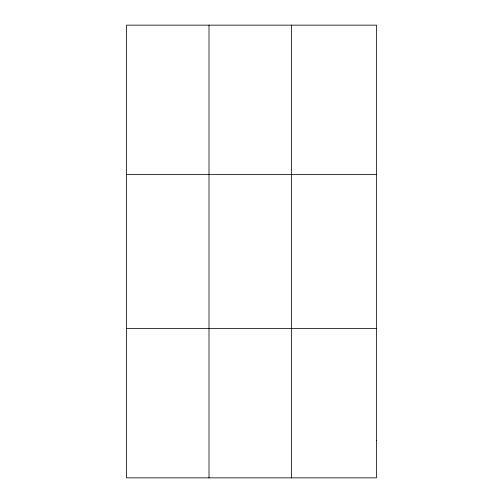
<?xml version="1.0" encoding="UTF-8"?>
<svg xmlns="http://www.w3.org/2000/svg" width="503" height="503" viewBox="0 0 503 503"><rect width="100%" height="100%" fill="white"/><g stroke="black" fill="none" stroke-linecap="round" stroke-linejoin="round"><path stroke-width="0.75" d="M209.009 477.85L209.009 25.15M291.489 477.85L291.489 25.15M126.523 174.541L376.477 174.541M126.523 328.459L376.477 328.459M376.477 440.502L376.477 477.85L126.523 477.85L126.523 25.15L376.477 25.15L376.477 440.502"/></g></svg>
